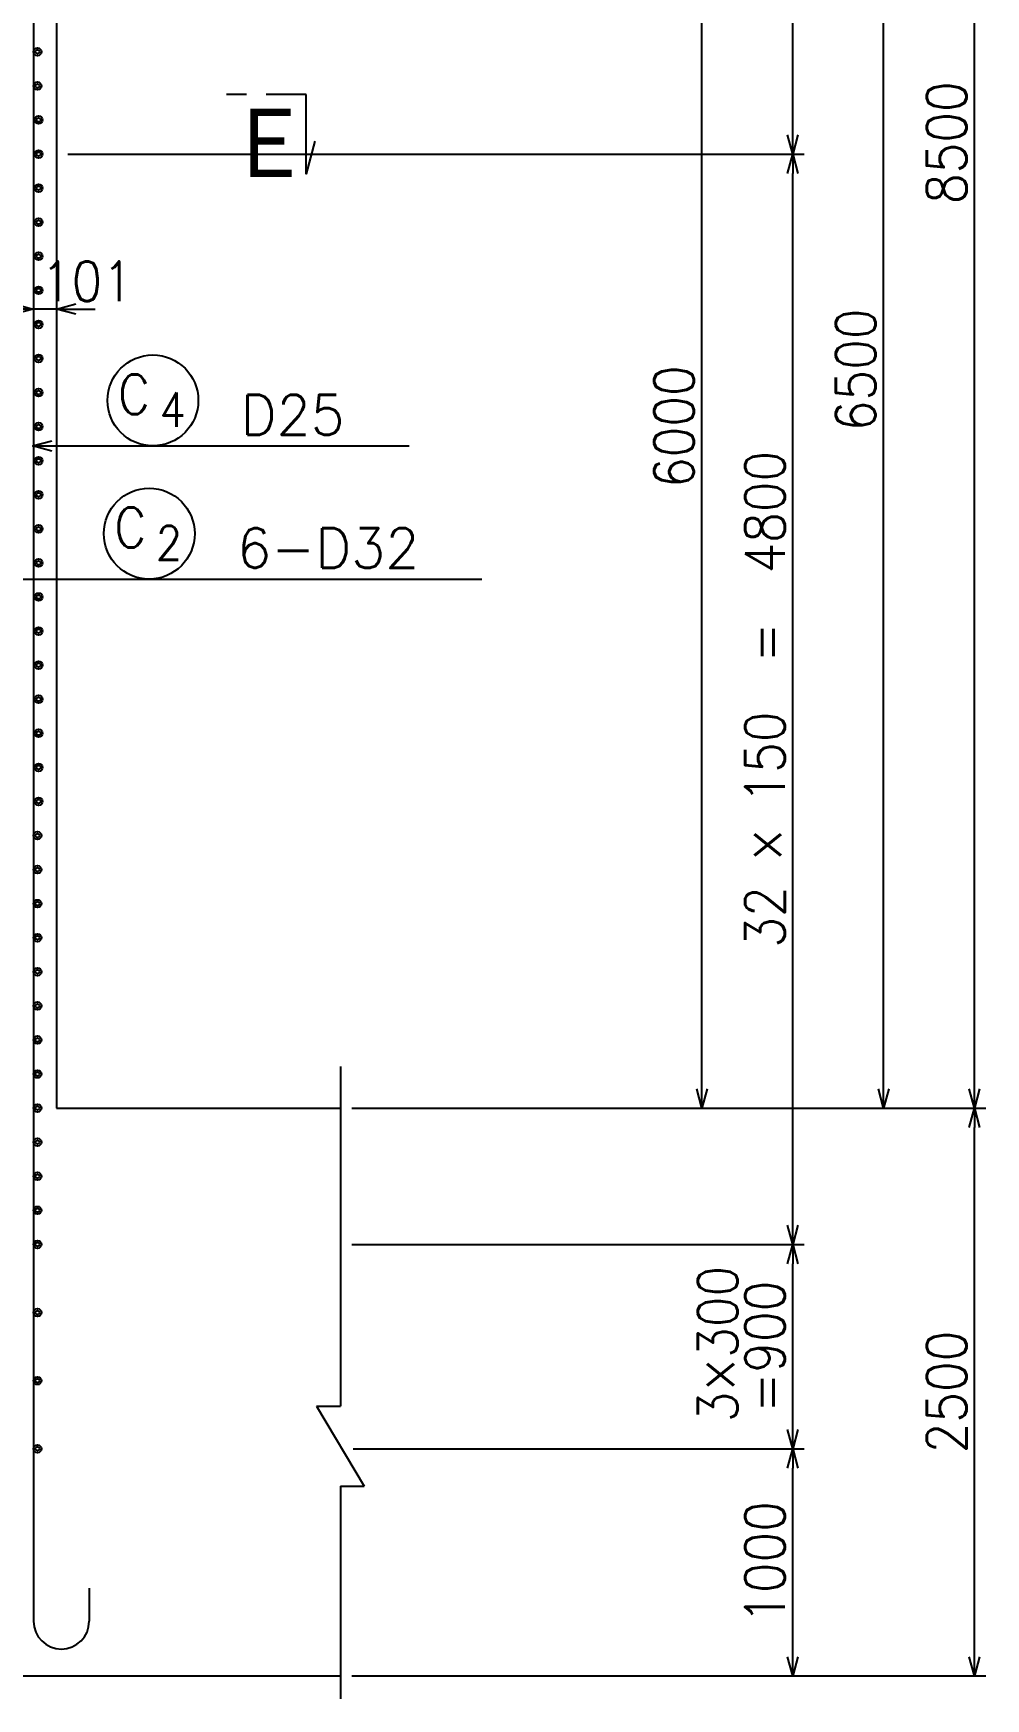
# Model space of a CAD drawing. Extents: x -12844 to 29206, y 115643 to 145343.
# Drawn here: x -966 to 3228, y 126524 to 133855 of the extents above; entities that cross this region are included whole.
import ezdxf
from ezdxf.enums import TextEntityAlignment as Align

# ---------------------------------------------------------------- set-up
doc = ezdxf.new("R2010")
doc.units = 0
doc.header["$LTSCALE"] = 300
doc.header["$MEASUREMENT"] = 0
doc.layers.get('0').update_dxf_attribs({"linetype": 'CONTINUOUS'})
doc.layers.get('DEFPOINTS').update_dxf_attribs({"linetype": 'CONTINUOUS'})
for name, color, linetype in [('丸ポチ', 2, 'CONTINUOUS'), ('寸法', 1, 'CONTINUOUS'), ('引き出し横', 1, 'CONTINUOUS'), ('柱主筋', 2, 'CONTINUOUS'), ('構造', 3, 'CONTINUOUS'), ('記号', 2, 'CONTINUOUS')]:
    doc.layers.add(name, color=color, linetype=linetype)
doc.styles.add('MS明朝', font='MS PMincho.ttf')
doc.styles.add('romans', font='ROMANS.shx', dxfattribs={"width": 0.9, "bigfont": 'EXTFONT.shx'})
doc.styles.add('ｽﾀｲﾙ1', font='ROMANS.shx', dxfattribs={"bigfont": 'EXTFONT.shx'})
doc.dimstyles.new('ST-50', dxfattribs={"dimscale": 50, "dimtxt": 3.5, "dimasz": 1.7, "dimexe": 1, "dimexo": 1, "dimgap": 1, "dimtad": 0, "dimdec": 0, "dimzin": 0, "dimdsep": 46, "dimtxsty": 'romans', "dimblk": 'OPEN30', "dimcen": 1, "dimdle": 3, "dimclrd": 1, "dimclre": 1, "dimclrt": 3, "dimaunit": 1, "dimadec": 0, "dimazin": 0, "dimtfac": 1, "dimtdec": 0, "dimtix": 1, "dimtmove": 2, "dimatfit": 3, "dimldrblk": 'OPEN30', "dimfxl": 0, "dimtvp": 0.7, "dimtolj": 1, "dimtzin": 0, "dimarcsym": 0})
doc.dimstyles.new('矢', dxfattribs={"dimscale": 50, "dimtxt": 3.5, "dimasz": 1.7, "dimexe": 1, "dimexo": 0.7, "dimgap": 0.09, "dimtad": 0, "dimdec": 0, "dimzin": 0, "dimdsep": 46, "dimtxsty": 'romans', "dimblk": 'OPEN30', "dimcen": 1, "dimdle": 1, "dimclrd": 1, "dimclre": 1, "dimclrt": 3, "dimaunit": 1, "dimadec": 0, "dimazin": 0, "dimtfac": 1, "dimtdec": 0, "dimtix": 1, "dimtmove": 2, "dimatfit": 3, "dimldrblk": 'OPEN30', "dimfxl": 0, "dimtvp": 0.7, "dimtolj": 1, "dimtzin": 0, "dimarcsym": 0})

# ---------------------------------------------------------------- blocks, each defined once
blk = doc.blocks.new('_Open30')
at = {"color": 0, "lineweight": -2}
for p, q in [((-1, 0.268), (0, 0)), ((0, 0), (-1, -0.268)), ((0, 0), (-1, 0))]:
    blk.add_line(p, q, dxfattribs=at)
blk = doc.blocks.new('*D34')
at = {"layer": 'DEFPOINTS', "color": 0, "linetype": 'Continuous'}
for p in [(1486.2, 137623.5), (3178.1, 137623.5), (386.1, 129123.6)]:
    blk.add_point(p, dxfattribs=at)
at = {"layer": '寸法', "color": 1, "linetype": 'Continuous', "lineweight": -2}
for p, q in [((1536.2, 137623.5), (3228.1, 137623.5)), ((3178.1, 129208.6), (3178.1, 137538.5)), ((436.1, 129123.6), (3228.1, 129123.6))]:
    blk.add_line(p, q, dxfattribs=at)
at = {"layer": '寸法', "color": 1, "linetype": 'Continuous', "lineweight": -2, "xscale": 85, "yscale": 85, "zscale": 85}
for p, rotation in [((3178.1, 137623.5), 90), ((3178.1, 129123.6), 270)]:
    blk.add_blockref('_Open30', p, dxfattribs=dict(at, rotation=rotation))
at = {"layer": '寸法', "color": 3, "linetype": 'Continuous', "insert": (3055.6, 133373.6), "char_height": 175, "attachment_point": 5, "rotation": 90, "style": 'romans'}
blk.add_mtext('\\A1;8500', dxfattribs=at)
blk = doc.blocks.new('*D35')
at = {"layer": 'DEFPOINTS', "color": 0, "linetype": 'Continuous'}
for p in [(-863.9, 135623.5), (2778.1, 135623.5), (386.1, 129123.5)]:
    blk.add_point(p, dxfattribs=at)
at = {"layer": '寸法', "color": 1, "linetype": 'Continuous', "lineweight": -2}
for p, q in [((-813.9, 135623.5), (2828.1, 135623.5)), ((2778.1, 129208.5), (2778.1, 135538.5)), ((436.1, 129123.5), (2828.1, 129123.5))]:
    blk.add_line(p, q, dxfattribs=at)
at = {"layer": '寸法', "color": 1, "linetype": 'Continuous', "lineweight": -2, "xscale": 85, "yscale": 85, "zscale": 85}
for p, rotation in [((2778.1, 135623.5), 90), ((2778.1, 129123.5), 270)]:
    blk.add_blockref('_Open30', p, dxfattribs=dict(at, rotation=rotation))
at = {"layer": '寸法', "color": 3, "linetype": 'Continuous', "insert": (2655.6, 132373.5), "char_height": 175, "attachment_point": 5, "rotation": 90, "style": 'romans'}
blk.add_mtext('\\A1;6500', dxfattribs=at)
blk = doc.blocks.new('*D36')
at = {"layer": 'DEFPOINTS', "color": 0, "linetype": 'Continuous'}
for p in [(-863.9, 133323.5), (2378.1, 133323.5), (386.1, 128523.5)]:
    blk.add_point(p, dxfattribs=at)
at = {"layer": '寸法', "color": 1, "linetype": 'Continuous', "lineweight": -2}
for p, q in [((-813.9, 133323.5), (2428.1, 133323.5)), ((2378.1, 128608.5), (2378.1, 133238.5)), ((436.1, 128523.5), (2428.1, 128523.5))]:
    blk.add_line(p, q, dxfattribs=at)
at = {"layer": '寸法', "color": 1, "linetype": 'Continuous', "lineweight": -2, "xscale": 85, "yscale": 85, "zscale": 85}
for p, rotation in [((2378.1, 133323.5), 90), ((2378.1, 128523.5), 270)]:
    blk.add_blockref('_Open30', p, dxfattribs=dict(at, rotation=rotation))
at = {"layer": '寸法', "color": 3, "linetype": 'Continuous', "insert": (2255.6, 130923.5), "char_height": 175, "attachment_point": 5, "rotation": 90, "style": 'romans'}
blk.add_mtext('\\A1;32 × 150  =  4800', dxfattribs=at)
blk = doc.blocks.new('*D37')
at = {"layer": 'DEFPOINTS', "color": 0, "linetype": 'Continuous'}
for p in [(386.1, 129123.6), (3178.1, 129123.6), (386.1, 126623.5)]:
    blk.add_point(p, dxfattribs=at)
at = {"layer": '寸法', "color": 1, "linetype": 'Continuous', "lineweight": -2}
for p, q in [((436.1, 129123.6), (3228.1, 129123.6)), ((3178.1, 126708.5), (3178.1, 129038.6)), ((436.1, 126623.5), (3228.1, 126623.5))]:
    blk.add_line(p, q, dxfattribs=at)
at = {"layer": '寸法', "color": 1, "linetype": 'Continuous', "lineweight": -2, "xscale": 85, "yscale": 85, "zscale": 85}
for p, rotation in [((3178.1, 129123.6), 90), ((3178.1, 126623.5), 270)]:
    blk.add_blockref('_Open30', p, dxfattribs=dict(at, rotation=rotation))
at = {"layer": '寸法', "color": 3, "linetype": 'Continuous', "insert": (3055.6, 127873.6), "char_height": 175, "attachment_point": 5, "rotation": 90, "style": 'romans'}
blk.add_mtext('\\A1;2500', dxfattribs=at)
blk = doc.blocks.new('*D38')
at = {"layer": 'DEFPOINTS', "color": 0, "linetype": 'Continuous'}
for p in [(386.1, 128523.5), (2378.1, 128523.5), (392.8, 127623.5)]:
    blk.add_point(p, dxfattribs=at)
at = {"layer": '寸法', "color": 1, "linetype": 'Continuous', "lineweight": -2}
for p, q in [((436.1, 128523.5), (2428.1, 128523.5)), ((2378.1, 127708.5), (2378.1, 128438.5)), ((442.8, 127623.5), (2428.1, 127623.5))]:
    blk.add_line(p, q, dxfattribs=at)
at = {"layer": '寸法', "color": 1, "linetype": 'Continuous', "lineweight": -2, "xscale": 85, "yscale": 85, "zscale": 85}
for p, rotation in [((2378.1, 128523.5), 90), ((2378.1, 127623.5), 270)]:
    blk.add_blockref('_Open30', p, dxfattribs=dict(at, rotation=rotation))
at = {"layer": '寸法', "color": 3, "linetype": 'Continuous', "insert": (2255.6, 128073.5), "char_height": 175, "attachment_point": 5, "rotation": 90, "style": 'romans'}
blk.add_mtext('\\A1;=900', dxfattribs=at)
blk = doc.blocks.new('*D39')
at = {"layer": 'DEFPOINTS', "color": 0, "linetype": 'Continuous'}
for p in [(392.8, 127623.5), (2378.1, 127623.5), (386.1, 126623.5)]:
    blk.add_point(p, dxfattribs=at)
at = {"layer": '寸法', "color": 1, "linetype": 'Continuous', "lineweight": -2}
for p, q in [((442.8, 127623.5), (2428.1, 127623.5)), ((2378.1, 126708.5), (2378.1, 127538.5)), ((436.1, 126623.5), (2428.1, 126623.5))]:
    blk.add_line(p, q, dxfattribs=at)
at = {"layer": '寸法', "color": 1, "linetype": 'Continuous', "lineweight": -2, "xscale": 85, "yscale": 85, "zscale": 85}
for p, rotation in [((2378.1, 127623.5), 90), ((2378.1, 126623.5), 270)]:
    blk.add_blockref('_Open30', p, dxfattribs=dict(at, rotation=rotation))
at = {"layer": '寸法', "color": 3, "linetype": 'Continuous', "insert": (2255.6, 127123.5), "char_height": 175, "attachment_point": 5, "rotation": 90, "style": 'romans'}
blk.add_mtext('\\A1;1000', dxfattribs=at)
blk = doc.blocks.new('*D40')
at = {"layer": 'DEFPOINTS', "color": 0, "linetype": 'Continuous'}
for p in [(-966.9, 132640.9), (-966.9, 132640.9), (-863.9, 132640.9)]:
    blk.add_point(p, dxfattribs=at)
at = {"layer": '寸法', "color": 1, "linetype": 'Continuous', "lineweight": -2}
for p, q in [((-1051.9, 132640.9), (-1136.9, 132640.9)), ((-863.9, 132640.9), (-966.9, 132640.9)), ((-778.9, 132640.9), (-693.9, 132640.9))]:
    blk.add_line(p, q, dxfattribs=at)
at = {"layer": '寸法', "color": 1, "linetype": 'Continuous', "lineweight": -2, "xscale": 85, "yscale": 85, "zscale": 85}
blk.add_blockref('_Open30', (-966.9, 132640.9), dxfattribs=at)
at = {"layer": '寸法', "color": 1, "linetype": 'Continuous', "lineweight": -2, "xscale": 85, "yscale": 85, "zscale": 85, "rotation": 180}
blk.add_blockref('_Open30', (-863.9, 132640.9), dxfattribs=at)
at = {"layer": '寸法', "color": 3, "linetype": 'Continuous', "insert": (-729.9, 132763.4), "char_height": 175, "attachment_point": 5, "style": 'romans'}
blk.add_mtext('\\A1;101', dxfattribs=at)
blk = doc.blocks.new('*D76')
at = {"layer": 'DEFPOINTS', "color": 0, "linetype": 'Continuous'}
for p in [(1486.2, 136623.5), (2378.1, 136623.5), (-813.9, 133323.5)]:
    blk.add_point(p, dxfattribs=at)
at = {"layer": '寸法', "color": 1, "linetype": 'Continuous', "lineweight": -2}
for p, q in [((1536.2, 136623.5), (2428.1, 136623.5)), ((2378.1, 133408.5), (2378.1, 136538.5)), ((-763.9, 133323.5), (2428.1, 133323.5))]:
    blk.add_line(p, q, dxfattribs=at)
at = {"layer": '寸法', "color": 1, "linetype": 'Continuous', "lineweight": -2, "xscale": 85, "yscale": 85, "zscale": 85}
for p, rotation in [((2378.1, 136623.5), 90), ((2378.1, 133323.5), 270)]:
    blk.add_blockref('_Open30', p, dxfattribs=dict(at, rotation=rotation))
at = {"layer": '寸法', "color": 3, "linetype": 'Continuous', "insert": (2255.6, 134973.5), "char_height": 175, "attachment_point": 5, "rotation": 90, "style": 'romans'}
blk.add_mtext('\\A1;11 × 300  =  3300', dxfattribs=at)
blk = doc.blocks.new('*D78')
at = {"layer": 'DEFPOINTS', "color": 0, "linetype": 'Continuous'}
for p in [(-960.4, 135123.5), (1978.1, 135123.5), (436.1, 129123.5)]:
    blk.add_point(p, dxfattribs=at)
at = {"layer": '寸法', "color": 1, "linetype": 'Continuous', "lineweight": -2}
for p, q in [((-910.4, 135123.5), (2028.1, 135123.5)), ((1978.1, 129208.5), (1978.1, 135038.5)), ((486.1, 129123.5), (2028.1, 129123.5))]:
    blk.add_line(p, q, dxfattribs=at)
at = {"layer": '寸法', "color": 1, "linetype": 'Continuous', "lineweight": -2, "xscale": 85, "yscale": 85, "zscale": 85}
for p, rotation in [((1978.1, 135123.5), 90), ((1978.1, 129123.5), 270)]:
    blk.add_blockref('_Open30', p, dxfattribs=dict(at, rotation=rotation))
at = {"layer": '寸法', "color": 3, "linetype": 'Continuous', "insert": (1855.6, 132123.5), "char_height": 175, "attachment_point": 5, "rotation": 90, "style": 'romans'}
blk.add_mtext('\\A1;6000', dxfattribs=at)

msp = doc.modelspace()

# ---------------------------------------------------------------- linework, layer by layer
at = {"layer": '丸ポチ', "color": 2, "linetype": 'Continuous'}
for centre, radius in [((-947.6, 133773.5), 17.5), ((-947.6, 133773.5), 8.75), ((-947.6, 133623.5), 17.5), ((-947.6, 133623.5), 8.75), ((-942.6, 133473.5), 17.5), ((-942.6, 133473.5), 8.75), ((-942.6, 133323.5), 17.5), ((-942.6, 133323.5), 8.75), ((-942.6, 133173.5), 17.5), ((-942.6, 133173.5), 8.75), ((-942.6, 133023.5), 17.5), ((-942.6, 133023.5), 8.75), ((-942.6, 132873.5), 17.5), ((-942.6, 132873.5), 8.75), ((-942.6, 132723.5), 17.5), ((-942.6, 132723.5), 8.75), ((-942.6, 132573.5), 17.5), ((-942.6, 132573.5), 8.75), ((-942.6, 132423.5), 17.5), ((-942.6, 132423.5), 8.75), ((-942.6, 132273.5), 17.5), ((-942.6, 132273.5), 8.75), ((-942.6, 132123.5), 17.5), ((-942.6, 132123.5), 8.75), ((-942.6, 131973.5), 17.5), ((-942.6, 131973.5), 8.75), ((-942.6, 131823.5), 17.5), ((-942.6, 131823.5), 8.75), ((-942.6, 131673.5), 17.5), ((-942.6, 131673.5), 8.75), ((-942.6, 131523.5), 17.5), ((-942.6, 131523.5), 8.75), ((-942.6, 131373.5), 17.5), ((-942.6, 131373.5), 8.75), ((-942.6, 131223.5), 17.5), ((-942.6, 131223.5), 8.75), ((-942.6, 131073.5), 17.5), ((-942.6, 131073.5), 8.75), ((-942.6, 130923.5), 17.5), ((-942.6, 130923.5), 8.75), ((-942.6, 130773.5), 17.5), ((-942.6, 130773.5), 8.75), ((-942.6, 130623.5), 17.5), ((-942.6, 130623.5), 8.75), ((-942.6, 130473.5), 17.5), ((-942.6, 130473.5), 8.75), ((-947.6, 130323.5), 17.5), ((-947.6, 130323.5), 8.75), ((-947.6, 130173.5), 17.5), ((-947.6, 130173.5), 8.75), ((-947.6, 130023.5), 17.5), ((-947.6, 130023.5), 8.75), ((-947.6, 129873.5), 17.5), ((-947.6, 129873.5), 8.75), ((-947.6, 129723.5), 17.5), ((-947.6, 129723.5), 8.75), ((-947.6, 129573.5), 17.5), ((-947.6, 129573.5), 8.75), ((-947.6, 129423.5), 17.5), ((-947.6, 129423.5), 8.75), ((-947.6, 129273.5), 17.5), ((-947.6, 129273.5), 8.75), ((-947.6, 129123.5), 17.5), ((-947.6, 129123.5), 8.75), ((-947.6, 128973.5), 17.5), ((-947.6, 128973.5), 8.75), ((-947.6, 128823.5), 17.5), ((-947.6, 128823.5), 8.75), ((-947.6, 128673.5), 17.5), ((-947.6, 128673.5), 8.75), ((-947.6, 128523.5), 17.5), ((-947.6, 128523.5), 8.75), ((-947.6, 128223.5), 17.5), ((-947.6, 128223.5), 8.75), ((-947.6, 127923.5), 17.5), ((-947.6, 127923.5), 8.75), ((-947.6, 127623.5), 17.5), ((-947.6, 127623.5), 8.75)]:
    msp.add_circle(centre, radius, dxfattribs=at)
at = {"layer": '引き出し横', "linetype": 'Continuous', "flags": 128}
for points in [[(-964.9, 132038.9), (688.7, 132038.9)], [(-2963.9, 131452.3), (1008.7, 131452.3)]]:
    msp.add_lwpolyline(points, dxfattribs=at)
at = {"layer": '引き出し横', "color": 1, "linetype": 'Continuous'}
for centre in [(-439.3, 132238.9), (-455.4, 131652.3)]:
    msp.add_circle(centre, 200, dxfattribs=at)
at = {"layer": '柱主筋', "linetype": 'Continuous'}
for p, q in [((-964.9, 137323.5), (-964.9, 126864.5)), ((-719.9, 127009.5), (-719.9, 126864.5))]:
    msp.add_line(p, q, dxfattribs=at)
msp.add_arc((-842.4, 126864.5), 122.5, 180, 0, dxfattribs=at)
at = {"layer": '構造', "linetype": 'Continuous'}
for p, q in [((-863.9, 135623.5), (-863.9, 129123.5)), ((-863.9, 129123.5), (386.1, 129123.5)), ((-6613.9, 126623.5), (386.1, 126623.5))]:
    msp.add_line(p, q, dxfattribs=at)
at = {"layer": '構造', "color": 1, "linetype": 'Continuous'}
for p, q in [((386.1, 129307.2), (386.1, 127811.2)), ((281.3, 127811.2), (490.8, 127458.5)), ((281.3, 127811.2), (386.1, 127811.2)), ((386.1, 127458.5), (386.1, 126523.5)), ((386.1, 127458.5), (490.8, 127458.5))]:
    msp.add_line(p, q, dxfattribs=at)
at = {"layer": '記号'}
for p, q in [((-27.6, 133585.8), (-115.1, 133585.8)), ((234.9, 133585.8), (59.9, 133585.8))]:
    msp.add_line(p, q, dxfattribs=at)
at = {"layer": '記号', "flags": 128}
msp.add_lwpolyline([(273.7, 133380.7), (234.9, 133235.8), (234.9, 133585.8)], dxfattribs=at)

# ---------------------------------------------------------------- texts
at = {"layer": '寸法', "color": 3, "linetype": 'Continuous', "style": 'romans', "width": 0.9}
msp.add_text('3×300', height=175, rotation=90, dxfattribs=at).set_placement((2135.4, 128084.8), align=Align.CENTER)
at = {"layer": '引き出し横', "color": 3, "style": 'ｽﾀｲﾙ1', "width": 0.9}
for s, height, p in [('C', 175, (-593.8, 132178.5)), ('4', 150, (-410.3, 132123.2)), ('C', 175, (-609.9, 131591.9)), ('2', 150, (-426.3, 131536.7))]:
    msp.add_text(s, height=height, dxfattribs=at).set_placement(p)
at = {"layer": '引き出し横', "color": 3, "style": 'romans'}
for s, p in [('D25', (-52.4, 132088)), ('6-D32', (-68.5, 131501.4))]:
    msp.add_text(s, height=175, dxfattribs=at).set_placement(p)
at = {"layer": '記号', "style": 'MS明朝', "width": 0.9}
msp.add_text('Ｅ', height=300, dxfattribs=at).set_placement((-112.8, 133222.8))

# ---------------------------------------------------------------- dimensions: what is measured, and where the dimension line sits
at = {"layer": '寸法', "linetype": 'Continuous'}
for base, p1, p2, picture, middle in [((3178.1, 137623.5), (386.1, 129123.6), (1486.2, 137623.5), '*D34', (3055.6, 133373.6)), ((2778.1, 135623.5), (386.1, 129123.5), (-863.9, 135623.5), '*D35', (2655.6, 132373.5)), ((1978.1, 135123.5), (436.1, 129123.5), (-960.4, 135123.5), '*D78', (1855.6, 132123.5)), ((3178.1, 129123.6), (386.1, 126623.5), (386.1, 129123.6), '*D37', (3055.6, 127873.6)), ((2378.1, 127623.5), (386.1, 126623.5), (392.8, 127623.5), '*D39', (2255.6, 127123.5))]:
    dim = msp.add_linear_dim(base=base, p1=p1, p2=p2, angle=90, dimstyle='ST-50', dxfattribs=at)
    dim.commit()
    dim.dimension.update_dxf_attribs({"geometry": picture, "text_midpoint": middle})
for base, p1, p2, text, picture, middle in [((2378.1, 136623.5), (-813.9, 133323.5), (1486.2, 136623.5), '11 × 300  =  <>', '*D76', (2255.6, 134973.5)), ((2378.1, 133323.5), (386.1, 128523.5), (-863.9, 133323.5), '32 × 150  =  <>', '*D36', (2255.6, 130923.5)), ((2378.1, 128523.5), (392.8, 127623.5), (386.1, 128523.5), '=<>', '*D38', (2255.6, 128073.5))]:
    dim = msp.add_linear_dim(base=base, p1=p1, p2=p2, angle=90, text=text, dimstyle='ST-50', dxfattribs=at)
    dim.commit()
    dim.dimension.update_dxf_attribs({"geometry": picture, "text_midpoint": middle})
dim = msp.add_linear_dim(base=(-966.9, 132640.9), p1=(-863.9, 132640.9), p2=(-966.9, 132640.9), angle=180, text='101', dimstyle='ST-50', dxfattribs=at)
dim.commit()
dim.dimension.update_dxf_attribs({"geometry": '*D40', "text_midpoint": (-729.9, 132763.4), "dimtype": 160})

# ---------------------------------------------------------------- leaders
at = {"layer": '引き出し横', "linetype": 'Continuous'}
msp.add_leader([(-969.3, 132038.9), (-756.5, 132038.9)], dimstyle='矢', override={"dimgap": 0.09, "dimtad": 0}, dxfattribs=at)

doc.saveas('drawing.dxf')
